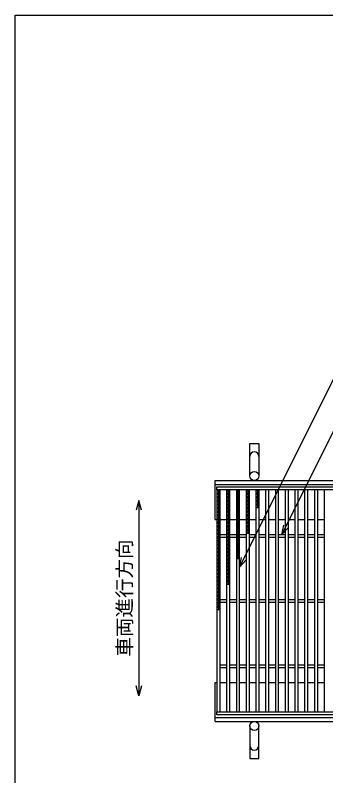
# Model space of a CAD drawing. Units: millimetres, scale not verified. Extents: x -1820 to 1731, y -1282 to 1054.
# Drawn here: x -1729 to -1252, y -114 to 1054 of the extents above; entities that cross this region are included whole.
import ezdxf
from ezdxf.enums import TextEntityAlignment as Align

# ---------------------------------------------------------------- set-up
doc = ezdxf.new("R2010")
doc.units = ezdxf.units.MM
doc.header["$LTSCALE"] = 10
for name, color, linetype, lineweight in [('0_2', 150, 'Continuous', 25), ('16', 3, 'Continuous', 25), ('19', 6, 'Continuous', 25), ('22', 4, 'Continuous', 25)]:
    doc.layers.add(name, color=color, linetype=linetype, lineweight=lineweight)
doc.styles.add('ベクトル', font='')
doc.styles.get('ベクトル').set_extended_font_data('ベクトル')

msp = doc.modelspace()

# ---------------------------------------------------------------- linework, layer by layer
at = {"layer": '0_2'}
for p, q in [((-1729, -1146.5), (-1729, 1053.5)), ((-1729, 1053.5), (1731, 1053.5))]:
    msp.add_line(p, q, dxfattribs=at)
at = {"layer": '16'}
for p, q in [((-1419, 329), (-424, 329)), ((-1419, 324.5), (-1419, 329)), ((-424, 324.5), (-1419, 324.5)), ((-1419, 324.5), (-1419, -16.5)), ((-1414, 324.5), (-1419, 324.5)), ((-1419, 324.5), (-1414, 321.7)), ((-1414, 321.7), (-1419, 318.9)), ((-1419, 318.9), (-1414, 316.1)), ((-1414, 316.1), (-1419, 313.3)), ((-1416.5, 324.5), (-1416.5, 139.7)), ((-1414, -16.5), (-1414, 324.5)), ((-1404, 324.5), (-1404, -16.5)), ((-1399, 324.5), (-1404, 324.5)), ((-1404, 324.5), (-1399, 321.7)), ((-1399, 321.7), (-1404, 318.9)), ((-1404, 318.9), (-1399, 316.1)), ((-1399, 316.1), (-1404, 313.3)), ((-1401.5, 324.5), (-1401.5, 178.9)), ((-1399, -16.5), (-1399, 324.5)), ((-1389, 324.5), (-1389, -16.5)), ((-1384, 324.5), (-1389, 324.5)), ((-1389, 324.5), (-1384, 321.7)), ((-1384, 321.7), (-1389, 318.9)), ((-1389, 318.9), (-1384, 316.1)), ((-1384, 316.1), (-1389, 313.3)), ((-1386.5, 324.5), (-1386.5, 218.1)), ((-1384, -16.5), (-1384, 324.5)), ((-1374, 324.5), (-1374, -16.5)), ((-1369, 324.5), (-1374, 324.5)), ((-1374, 324.5), (-1369, 321.7)), ((-1369, 321.7), (-1374, 318.9)), ((-1374, 318.9), (-1369, 316.1)), ((-1369, 316.1), (-1374, 313.3)), ((-1371.5, 324.5), (-1371.5, 257.3)), ((-1369, -16.5), (-1369, 324.5)), ((-1359, 324.5), (-1359, -16.5)), ((-1354, 324.5), (-1359, 324.5)), ((-1359, 324.5), (-1354, 321.7)), ((-1354, 321.7), (-1359, 318.9)), ((-1359, 318.9), (-1354, 316.1)), ((-1354, 316.1), (-1359, 313.3)), ((-1356.5, 324.5), (-1356.5, 296.5)), ((-1354, -16.5), (-1354, 324.5)), ((-1344, 324.5), (-1344, -16.5)), ((-1339, 324.5), (-1344, 324.5)), ((-1339, -16.5), (-1339, 324.5)), ((-1329, 324.5), (-1329, -16.5)), ((-1324, 324.5), (-1329, 324.5)), ((-1324, -16.5), (-1324, 324.5)), ((-1314, 324.5), (-1314, -16.5)), ((-1309, 324.5), (-1314, 324.5)), ((-1309, -16.5), (-1309, 324.5)), ((-1299, 324.5), (-1299, -16.5)), ((-1294, 324.5), (-1299, 324.5)), ((-1294, -16.5), (-1294, 324.5)), ((-1284, 324.5), (-1284, -16.5)), ((-1279, 324.5), (-1284, 324.5)), ((-1279, -16.5), (-1279, 324.5)), ((-1269, 324.5), (-1269, -16.5)), ((-1264, 324.5), (-1269, 324.5)), ((-1264, -16.5), (-1264, 324.5)), ((-1254, 324.5), (-1254, -16.5)), ((-1249, 324.5), (-1254, 324.5)), ((-1419, 313.3), (-1414, 310.5)), ((-1414, 310.5), (-1419, 307.7)), ((-1419, 307.7), (-1414, 304.9)), ((-1414, 304.9), (-1419, 302.1)), ((-1404, 313.3), (-1399, 310.5)), ((-1399, 310.5), (-1404, 307.7)), ((-1404, 307.7), (-1399, 304.9)), ((-1399, 304.9), (-1404, 302.1)), ((-1389, 313.3), (-1384, 310.5)), ((-1384, 310.5), (-1389, 307.7)), ((-1389, 307.7), (-1384, 304.9)), ((-1384, 304.9), (-1389, 302.1)), ((-1374, 313.3), (-1369, 310.5)), ((-1369, 310.5), (-1374, 307.7)), ((-1374, 307.7), (-1369, 304.9)), ((-1369, 304.9), (-1374, 302.1)), ((-1359, 313.3), (-1354, 310.5)), ((-1354, 310.5), (-1359, 307.7)), ((-1359, 307.7), (-1354, 304.9)), ((-1354, 304.9), (-1359, 302.1)), ((-1419, 302.1), (-1414, 299.3)), ((-1414, 299.3), (-1419, 296.5)), ((-1419, 296.5), (-1414, 293.7)), ((-1414, 293.7), (-1419, 290.9)), ((-1404, 302.1), (-1399, 299.3)), ((-1399, 299.3), (-1404, 296.5)), ((-1404, 296.5), (-1399, 293.7)), ((-1399, 293.7), (-1404, 290.9)), ((-1389, 302.1), (-1384, 299.3)), ((-1384, 299.3), (-1389, 296.5)), ((-1389, 296.5), (-1384, 293.7)), ((-1384, 293.7), (-1389, 290.9)), ((-1374, 302.1), (-1369, 299.3)), ((-1369, 299.3), (-1374, 296.5)), ((-1374, 296.5), (-1369, 293.7)), ((-1369, 293.7), (-1374, 290.9)), ((-1359, 302.1), (-1354, 299.3)), ((-1354, 299.3), (-1359, 296.5)), ((-1419, 290.9), (-1414, 288.1)), ((-1414, 288.1), (-1419, 285.3)), ((-1419, 285.3), (-1414, 282.5)), ((-1414, 282.5), (-1419, 279.7)), ((-1404, 290.9), (-1399, 288.1)), ((-1399, 288.1), (-1404, 285.3)), ((-1404, 285.3), (-1399, 282.5)), ((-1399, 282.5), (-1404, 279.7)), ((-1389, 290.9), (-1384, 288.1)), ((-1384, 288.1), (-1389, 285.3)), ((-1389, 285.3), (-1384, 282.5)), ((-1384, 282.5), (-1389, 279.7)), ((-1374, 290.9), (-1369, 288.1)), ((-1369, 288.1), (-1374, 285.3)), ((-1374, 285.3), (-1369, 282.5)), ((-1369, 282.5), (-1374, 279.7)), ((-1419, 279.7), (-1414, 276.9)), ((-1414, 276.9), (-1419, 274.1)), ((-1419, 274.1), (-1414, 271.3)), ((-1414, 271.3), (-1419, 268.5)), ((-1404, 279.7), (-1399, 276.9)), ((-1399, 276.9), (-1404, 274.1)), ((-1404, 274.1), (-1399, 271.3)), ((-1399, 271.3), (-1404, 268.5)), ((-1389, 279.7), (-1384, 276.9)), ((-1384, 276.9), (-1389, 274.1)), ((-1389, 274.1), (-1384, 271.3)), ((-1384, 271.3), (-1389, 268.5)), ((-1374, 279.7), (-1369, 276.9)), ((-1369, 276.9), (-1374, 274.1)), ((-1374, 274.1), (-1369, 271.3)), ((-1369, 271.3), (-1374, 268.5)), ((-1419, 268.5), (-1414, 265.7)), ((-1414, 265.7), (-1419, 262.9)), ((-1419, 262.9), (-1414, 260.1)), ((-1414, 260.1), (-1419, 257.3)), ((-1419, 257.3), (-1414, 254.5)), ((-1404, 268.5), (-1399, 265.7)), ((-1399, 265.7), (-1404, 262.9)), ((-1404, 262.9), (-1399, 260.1)), ((-1399, 260.1), (-1404, 257.3)), ((-1404, 257.3), (-1399, 254.5)), ((-1389, 268.5), (-1384, 265.7)), ((-1384, 265.7), (-1389, 262.9)), ((-1389, 262.9), (-1384, 260.1)), ((-1384, 260.1), (-1389, 257.3)), ((-1389, 257.3), (-1384, 254.5)), ((-1374, 268.5), (-1369, 265.7)), ((-1369, 265.7), (-1374, 262.9)), ((-1374, 262.9), (-1369, 260.1)), ((-1369, 260.1), (-1374, 257.3)), ((-1414, 254.5), (-1419, 251.7)), ((-1419, 251.7), (-1414, 248.9)), ((-1414, 248.9), (-1419, 246.1)), ((-1419, 246.1), (-1414, 243.3)), ((-1414, 256), (-1404, 256)), ((-1414, 252), (-1404, 252)), ((-1399, 254.5), (-1404, 251.7)), ((-1404, 251.7), (-1399, 248.9)), ((-1399, 248.9), (-1404, 246.1)), ((-1404, 246.1), (-1399, 243.3)), ((-1399, 256), (-1389, 256)), ((-1399, 252), (-1389, 252)), ((-1384, 254.5), (-1389, 251.7)), ((-1389, 251.7), (-1384, 248.9)), ((-1384, 248.9), (-1389, 246.1)), ((-1389, 246.1), (-1384, 243.3)), ((-1384, 256), (-1374, 256)), ((-1384, 252), (-1374, 252)), ((-1369, 256), (-1359, 256)), ((-1369, 252), (-1359, 252)), ((-1354, 256), (-1344, 256)), ((-1354, 252), (-1344, 252)), ((-1339, 256), (-1329, 256)), ((-1339, 252), (-1329, 252)), ((-1324, 256), (-1314, 256)), ((-1324, 252), (-1314, 252)), ((-1309, 256), (-1299, 256)), ((-1309, 252), (-1299, 252)), ((-1294, 256), (-1284, 256)), ((-1294, 252), (-1284, 252)), ((-1279, 256), (-1269, 256)), ((-1279, 252), (-1269, 252)), ((-1264, 256), (-1254, 256)), ((-1264, 252), (-1254, 252)), ((-1414, 243.3), (-1419, 240.5)), ((-1419, 240.5), (-1414, 237.7)), ((-1414, 237.7), (-1419, 234.9)), ((-1419, 234.9), (-1414, 232.1)), ((-1399, 243.3), (-1404, 240.5)), ((-1404, 240.5), (-1399, 237.7)), ((-1399, 237.7), (-1404, 234.9)), ((-1404, 234.9), (-1399, 232.1)), ((-1384, 243.3), (-1389, 240.5)), ((-1389, 240.5), (-1384, 237.7)), ((-1384, 237.7), (-1389, 234.9)), ((-1389, 234.9), (-1384, 232.1)), ((-1414, 232.1), (-1419, 229.3)), ((-1419, 229.3), (-1414, 226.5)), ((-1414, 226.5), (-1419, 223.7)), ((-1419, 223.7), (-1414, 220.9)), ((-1399, 232.1), (-1404, 229.3)), ((-1404, 229.3), (-1399, 226.5)), ((-1399, 226.5), (-1404, 223.7)), ((-1404, 223.7), (-1399, 220.9)), ((-1384, 232.1), (-1389, 229.3)), ((-1389, 229.3), (-1384, 226.5)), ((-1384, 226.5), (-1389, 223.7)), ((-1389, 223.7), (-1384, 220.9)), ((-1414, 220.9), (-1419, 218.1)), ((-1419, 218.1), (-1414, 215.3)), ((-1414, 215.3), (-1419, 212.5)), ((-1419, 212.5), (-1414, 209.7)), ((-1399, 220.9), (-1404, 218.1)), ((-1404, 218.1), (-1399, 215.3)), ((-1399, 215.3), (-1404, 212.5)), ((-1404, 212.5), (-1399, 209.7)), ((-1384, 220.9), (-1389, 218.1)), ((-1414, 209.7), (-1419, 206.9)), ((-1419, 206.9), (-1414, 204.1)), ((-1414, 204.1), (-1419, 201.3)), ((-1419, 201.3), (-1414, 198.5)), ((-1399, 209.7), (-1404, 206.9)), ((-1404, 206.9), (-1399, 204.1)), ((-1399, 204.1), (-1404, 201.3)), ((-1404, 201.3), (-1399, 198.5)), ((-1414, 198.5), (-1419, 195.7)), ((-1419, 195.7), (-1414, 192.9)), ((-1414, 192.9), (-1419, 190.1)), ((-1419, 190.1), (-1414, 187.3)), ((-1414, 187.3), (-1419, 184.5)), ((-1399, 198.5), (-1404, 195.7)), ((-1404, 195.7), (-1399, 192.9)), ((-1399, 192.9), (-1404, 190.1)), ((-1404, 190.1), (-1399, 187.3)), ((-1399, 187.3), (-1404, 184.5)), ((-1419, 184.5), (-1414, 181.7)), ((-1414, 181.7), (-1419, 178.9)), ((-1419, 178.9), (-1414, 176.1)), ((-1414, 176.1), (-1419, 173.3)), ((-1404, 184.5), (-1399, 181.7)), ((-1399, 181.7), (-1404, 178.9)), ((-1419, 173.3), (-1414, 170.5)), ((-1414, 170.5), (-1419, 167.7)), ((-1419, 167.7), (-1414, 164.9)), ((-1414, 164.9), (-1419, 162.1)), ((-1419, 162.1), (-1414, 159.3)), ((-1414, 159.3), (-1419, 156.5)), ((-1419, 156.5), (-1414, 153.7)), ((-1414, 153.7), (-1419, 150.9)), ((-1414, 156), (-1404, 156)), ((-1414, 152), (-1404, 152)), ((-1399, 156), (-1389, 156)), ((-1399, 152), (-1389, 152)), ((-1384, 156), (-1374, 156)), ((-1384, 152), (-1374, 152)), ((-1369, 156), (-1359, 156)), ((-1369, 152), (-1359, 152)), ((-1354, 156), (-1344, 156)), ((-1354, 152), (-1344, 152)), ((-1339, 156), (-1329, 156)), ((-1339, 152), (-1329, 152)), ((-1324, 156), (-1314, 156)), ((-1324, 152), (-1314, 152)), ((-1309, 156), (-1299, 156)), ((-1309, 152), (-1299, 152)), ((-1294, 156), (-1284, 156)), ((-1294, 152), (-1284, 152)), ((-1279, 156), (-1269, 156)), ((-1279, 152), (-1269, 152)), ((-1264, 156), (-1254, 156)), ((-1264, 152), (-1254, 152)), ((-1419, 150.9), (-1414, 148.1)), ((-1414, 148.1), (-1419, 145.3)), ((-1419, 145.3), (-1414, 142.5)), ((-1414, 142.5), (-1419, 139.7)), ((-1414, 56), (-1404, 56)), ((-1414, 52), (-1404, 52)), ((-1399, 56), (-1389, 56)), ((-1399, 52), (-1389, 52)), ((-1384, 56), (-1374, 56)), ((-1384, 52), (-1374, 52)), ((-1369, 56), (-1359, 56)), ((-1369, 52), (-1359, 52)), ((-1354, 56), (-1344, 56)), ((-1354, 52), (-1344, 52)), ((-1339, 56), (-1329, 56)), ((-1339, 52), (-1329, 52)), ((-1324, 56), (-1314, 56)), ((-1324, 52), (-1314, 52)), ((-1309, 56), (-1299, 56)), ((-1309, 52), (-1299, 52)), ((-1294, 56), (-1284, 56)), ((-1294, 52), (-1284, 52)), ((-1279, 56), (-1269, 56)), ((-1279, 52), (-1269, 52)), ((-1264, 56), (-1254, 56)), ((-1264, 52), (-1254, 52)), ((-1419, -16.5), (-424, -16.5)), ((-1419, -21), (-1419, -16.5)), ((-1419, -16.5), (-1414, -16.5)), ((-424, -21), (-1419, -21)), ((-1404, -16.5), (-1399, -16.5)), ((-1389, -16.5), (-1384, -16.5)), ((-1374, -16.5), (-1369, -16.5)), ((-1359, -16.5), (-1354, -16.5)), ((-1344, -16.5), (-1339, -16.5)), ((-1329, -16.5), (-1324, -16.5)), ((-1314, -16.5), (-1309, -16.5)), ((-1299, -16.5), (-1294, -16.5)), ((-1284, -16.5), (-1279, -16.5)), ((-1269, -16.5), (-1264, -16.5)), ((-1254, -16.5), (-1249, -16.5))]:
    msp.add_line(p, q, dxfattribs=at)
at = {"layer": '19'}
for p, q in [((-1368.5, 346), (-1368.5, 396)), ((-1368.5, 396), (-1354.5, 396)), ((-1354.5, 396), (-1354.5, 346)), ((-1421.5, 339), (-421.5, 339)), ((-1421.5, 279), (-1421.5, 339)), ((-1421.5, 333), (-421.5, 333)), ((-1421.5, 279), (-1419, 279)), ((-1414, 279), (-1404, 279)), ((-1399, 279), (-1389, 279)), ((-1384, 279), (-1374, 279)), ((-1369, 279), (-1359, 279)), ((-1354, 279), (-1344, 279)), ((-1339, 279), (-1329, 279)), ((-1324, 279), (-1314, 279)), ((-1309, 279), (-1299, 279)), ((-1294, 279), (-1284, 279)), ((-1279, 279), (-1269, 279)), ((-1264, 279), (-1254, 279)), ((-1421.5, -31), (-1421.5, 29)), ((-1421.5, 29), (-1419, 29)), ((-1414, 29), (-1404, 29)), ((-1399, 29), (-1389, 29)), ((-1384, 29), (-1374, 29)), ((-1369, 29), (-1359, 29)), ((-1354, 29), (-1344, 29)), ((-1339, 29), (-1329, 29)), ((-1324, 29), (-1314, 29)), ((-1309, 29), (-1299, 29)), ((-1294, 29), (-1284, 29)), ((-1279, 29), (-1269, 29)), ((-1264, 29), (-1254, 29)), ((-1421.5, -25), (-421.5, -25)), ((-1421.5, -31), (-421.5, -31)), ((-1368.5, -38), (-1368.5, -88)), ((-1354.5, -88), (-1354.5, -38)), ((-1368.5, -88), (-1354.5, -88))]:
    msp.add_line(p, q, dxfattribs=at)
for centre in [(-1361.5, 346), (-1361.5, -38)]:
    msp.add_circle(centre, 7, dxfattribs=at)
for centre, start, end in [((-1361.5, 376), 0, 180), ((-1361.5, -68), 180, 0)]:
    msp.add_arc(centre, 7, start, end, dxfattribs=at)
at = {"layer": '22'}
for p, q in [((-1384, 206), (-1177.8, 618.5)), ((-1319, 256), (-1160.8, 572.5)), ((-1539, 308.5), (-1543, 293.5)), ((-1535, 293.5), (-1539, 308.5)), ((-1539, 308.5), (-1539, 8.5)), ((-1319, 256), (-1316, 270.6)), ((-1319, 256), (-1309, 267)), ((-1384, 206), (-1381, 220.6)), ((-1384, 206), (-1374, 217)), ((-1539, 8.5), (-1543, 23.5)), ((-1535, 23.5), (-1539, 8.5))]:
    msp.add_line(p, q, dxfattribs=at)

# ---------------------------------------------------------------- texts
at = {"layer": '22', "color": 2, "style": 'ベクトル'}
msp.add_text('車両進行方向', height=21.99, rotation=90, dxfattribs=at).set_placement((-1561, 68.5), align=Align.MIDDLE_LEFT)

doc.saveas('drawing.dxf')
